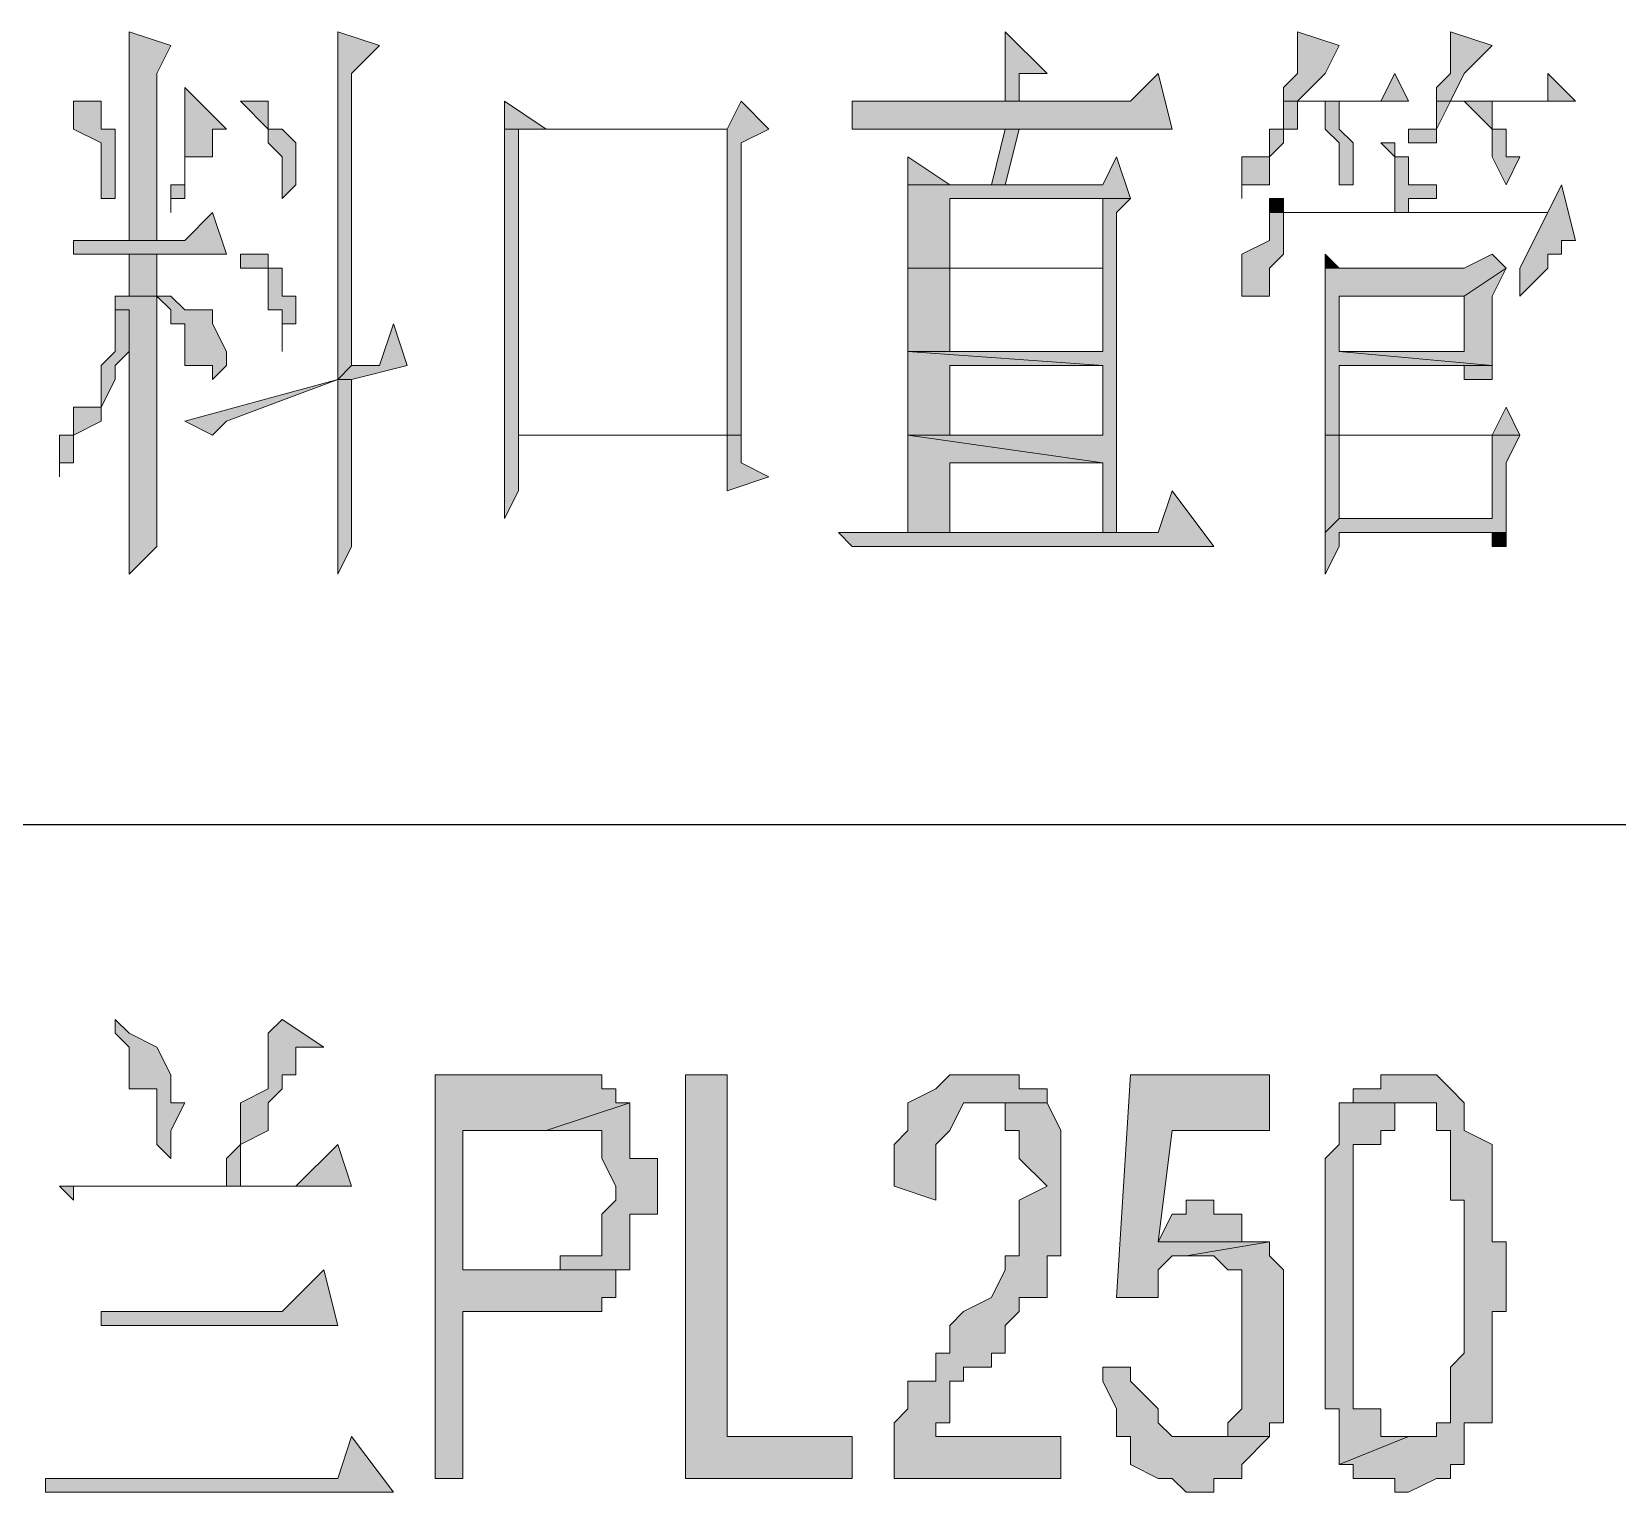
# Model space of a CAD drawing. Header units: millimetres. Extents: x 20 to 821, y 1 to 1134.
# Drawn here: x 626.22 to 646.74, y 117.86 to 136.76 of the extents above; entities that cross this region are included whole.
import ezdxf

# ---------------------------------------------------------------- set-up
doc = ezdxf.new("R2010")
doc.units = ezdxf.units.MM
doc.layers.add('1', color=7, linetype='Continuous')

msp = doc.modelspace()

# ---------------------------------------------------------------- hatches: boundary and pattern name
h = msp.add_hatch(color=0)
h.dxf.hatch_style = 2
h.paths.add_polyline_path([(627.48, 136.761732), (627.48, 134.061732), (627.84, 134.061732), (627.84, 136.221732), (628.02, 136.581732)])
h = msp.add_hatch(color=0)
h.dxf.hatch_style = 2
h.paths.add_polyline_path([(630.18, 136.761732), (630.18, 132.621732), (630.18, 132.441732), (630.18, 132.261732), (630.36, 132.441732), (630.36, 136.221732), (630.72, 136.581732)])
h = msp.add_hatch(color=0)
h.dxf.hatch_style = 2
h.paths.add_polyline_path([(638.82, 136.761732), (638.82, 135.861732), (639, 135.861732), (639, 136.221732), (639.36, 136.221732)])
h = msp.add_hatch(color=0)
h.dxf.hatch_style = 2
h.paths.add_polyline_path([(642.6, 136.761732), (642.6, 136.221732), (642.42, 136.041732), (642.42, 135.861732), (642.6, 135.861732), (642.96, 136.221732), (643.14, 136.581732)])
h = msp.add_hatch(color=0)
h.dxf.hatch_style = 2
h.paths.add_polyline_path([(644.58, 136.761732), (644.58, 136.221732), (644.4, 136.041732), (644.4, 135.861732), (644.58, 135.861732), (644.76, 136.221732), (645.12, 136.581732)])
h = msp.add_hatch(color=0)
h.dxf.hatch_style = 2
h.paths.add_polyline_path([(640.8, 136.221732), (640.44, 135.861732), (636.84, 135.861732), (636.84, 135.501732), (640.98, 135.501732)])
h = msp.add_hatch(color=0)
h.dxf.hatch_style = 2
h.paths.add_polyline_path([(643.86, 136.221732), (643.68, 135.861732), (642.42, 135.861732), (642.42, 135.501732), (642.24, 135.501732), (642.24, 135.321732), (642.24, 135.141732), (641.88, 135.141732), (641.88, 134.601732), (641.88, 134.781732), (642.24, 134.781732), (642.24, 135.141732), (642.42, 135.321732), (642.42, 135.501732), (642.6, 135.501732), (642.6, 135.861732), (642.96, 135.861732), (644.04, 135.861732)])
h = msp.add_hatch(color=0)
h.dxf.hatch_style = 2
h.paths.add_polyline_path([(645.84, 136.221732), (645.84, 135.861732), (644.58, 135.861732), (644.4, 135.861732), (644.4, 135.501732), (644.04, 135.501732), (644.04, 135.321732), (644.4, 135.321732), (644.4, 135.501732), (644.58, 135.861732), (646.2, 135.861732)])
h = msp.add_hatch(color=0)
h.dxf.hatch_style = 2
h.paths.add_polyline_path([(626.76, 135.861732), (626.76, 135.501732), (627.12, 135.321732), (627.12, 134.601732), (627.3, 134.601732), (627.3, 135.501732), (627.12, 135.501732), (627.12, 135.861732)])
h = msp.add_hatch(color=0)
h.dxf.hatch_style = 2
h.paths.add_polyline_path([(628.2, 136.041732), (628.2, 134.781732), (628.02, 134.781732), (628.02, 134.421732), (628.02, 134.601732), (628.2, 134.601732), (628.2, 134.781732), (628.2, 135.141732), (628.56, 135.141732), (628.56, 135.501732), (628.74, 135.501732)])
h = msp.add_hatch(color=0)
h.dxf.hatch_style = 2
h.paths.add_polyline_path([(628.92, 135.861732), (629.28, 135.501732), (629.28, 135.321732), (629.46, 135.141732), (629.46, 134.601732), (629.64, 134.781732), (629.64, 135.321732), (629.46, 135.501732), (629.28, 135.501732), (629.28, 135.861732)])
h = msp.add_hatch(color=0)
h.dxf.hatch_style = 2
h.paths.add_polyline_path([(635.4, 135.861732), (635.22, 135.501732), (632.34, 135.501732), (635.22, 135.501732), (635.22, 131.541732), (632.52, 131.541732), (635.4, 131.541732), (635.4, 131.721732), (635.4, 135.321732), (635.76, 135.501732)])
h = msp.add_hatch(color=0)
h.dxf.hatch_style = 2
h.paths.add_polyline_path([(632.34, 135.861732), (632.34, 135.501732), (632.88, 135.501732)])
h = msp.add_hatch(color=0)
h.dxf.hatch_style = 2
h.paths.add_polyline_path([(642.96, 135.861732), (642.96, 135.501732), (643.14, 135.321732), (643.14, 134.781732), (643.32, 134.781732), (643.32, 135.321732), (643.14, 135.501732), (643.14, 135.861732)])
h = msp.add_hatch(color=0)
h.dxf.hatch_style = 2
h.paths.add_polyline_path([(645.12, 135.861732), (644.76, 135.861732), (645.12, 135.501732), (645.12, 135.141732), (645.3, 134.781732), (645.48, 135.141732), (645.3, 135.141732), (645.3, 135.321732), (645.3, 135.501732), (645.12, 135.501732)])
h = msp.add_hatch(color=0)
h.dxf.hatch_style = 2
h.paths.add_polyline_path([(632.34, 135.501732), (632.34, 131.001732), (632.34, 130.461732), (632.52, 130.821732), (632.52, 131.541732), (635.22, 131.541732), (635.4, 131.541732), (632.52, 131.541732), (632.52, 135.501732), (635.22, 135.501732)])
h = msp.add_hatch(color=0)
h.dxf.hatch_style = 2
h.paths.add_polyline_path([(639, 135.501732), (638.82, 135.501732), (638.64, 134.781732), (638.1, 134.781732), (638.82, 134.781732)])
h = msp.add_hatch(color=0)
h.dxf.hatch_style = 2
h.paths.add_polyline_path([(643.86, 135.321732), (643.68, 135.321732), (643.86, 135.141732), (643.86, 134.421732), (644.04, 134.421732), (644.04, 134.601732), (644.4, 134.601732), (644.4, 134.781732), (644.04, 134.781732), (644.04, 135.141732), (643.86, 135.141732)])
h = msp.add_hatch(color=0)
h.dxf.hatch_style = 2
h.paths.add_polyline_path([(637.56, 135.141732), (637.56, 134.781732), (638.82, 134.781732), (638.1, 134.781732)])
h = msp.add_hatch(color=0)
h.dxf.hatch_style = 2
h.paths.add_polyline_path([(640.26, 135.141732), (640.08, 134.781732), (637.56, 134.781732), (637.56, 134.601732), (637.56, 133.701732), (638.1, 133.701732), (638.1, 134.601732), (640.08, 134.601732), (640.44, 134.601732)])
h = msp.add_hatch(color=0)
h.dxf.hatch_style = 2
h.paths.add_polyline_path([(646.02, 134.781732), (645.84, 134.421732), (642.24, 134.421732), (645.84, 134.421732), (645.48, 133.701732), (645.48, 133.341732), (645.84, 133.701732), (645.84, 133.881732), (646.02, 133.881732), (646.02, 134.061732), (646.2, 134.061732)])
h = msp.add_hatch(color=0)
h.dxf.hatch_style = 2
h.paths.add_polyline_path([(628.56, 134.421732), (628.2, 134.061732), (626.76, 134.061732), (626.76, 133.881732), (628.74, 133.881732)])
h = msp.add_hatch(color=0)
h.dxf.hatch_style = 2
h.paths.add_polyline_path([(640.44, 134.601732), (640.08, 134.601732), (640.08, 133.701732), (637.56, 133.701732), (640.08, 133.701732), (640.08, 132.621732), (638.1, 132.621732), (637.56, 132.621732), (640.08, 132.441732), (640.08, 131.541732), (638.1, 131.541732), (637.56, 131.541732), (640.08, 131.181732), (640.08, 130.281732), (638.1, 130.281732), (637.56, 130.281732), (640.26, 130.281732), (640.26, 134.421732)])
h = msp.add_hatch(color=0)
h.dxf.hatch_style = 2
h.paths.add_polyline_path([(642.24, 134.421732), (642.24, 134.061732), (641.88, 133.881732), (641.88, 133.341732), (642.24, 133.341732), (642.24, 133.701732), (642.42, 133.881732), (642.42, 134.421732), (645.84, 134.421732)])
h = msp.add_hatch(color=0)
h.dxf.hatch_style = 2
h.paths.add_polyline_path([(642.24, 134.421732), (642.42, 134.421732), (642.42, 134.601732), (642.24, 134.601732)])
h = msp.add_hatch(color=0)
h.dxf.hatch_style = 2
h.paths.add_polyline_path([(627.84, 133.881732), (627.48, 133.881732), (627.48, 133.701732), (627.48, 133.341732), (627.3, 133.341732), (627.84, 133.341732), (628.02, 133.161732), (628.02, 132.981732), (628.2, 132.981732), (628.2, 132.441732), (628.56, 132.441732), (628.56, 132.261732), (628.74, 132.441732), (628.74, 132.621732), (628.56, 132.981732), (628.56, 133.161732), (628.2, 133.161732), (628.02, 133.341732), (627.84, 133.341732)])
h = msp.add_hatch(color=0)
h.dxf.hatch_style = 2
h.paths.add_polyline_path([(628.92, 133.881732), (628.92, 133.701732), (629.28, 133.701732), (629.28, 133.161732), (629.46, 133.161732), (629.46, 132.621732), (629.46, 132.981732), (629.64, 132.981732), (629.64, 133.161732), (629.64, 133.341732), (629.46, 133.341732), (629.46, 133.701732), (629.28, 133.701732), (629.28, 133.881732)])
h = msp.add_hatch(color=0)
h.dxf.hatch_style = 2
h.paths.add_polyline_path([(642.96, 133.881732), (642.96, 133.701732), (643.14, 133.701732)])
h = msp.add_hatch(color=0)
h.dxf.hatch_style = 2
h.paths.add_polyline_path([(645.12, 133.881732), (644.76, 133.701732), (642.96, 133.701732), (642.96, 133.341732), (642.96, 131.541732), (645.12, 131.541732), (645.12, 130.461732), (643.14, 130.461732), (642.96, 130.281732), (642.96, 129.741732), (643.14, 130.101732), (643.14, 130.281732), (645.12, 130.281732), (645.3, 130.281732), (645.3, 130.461732), (645.3, 131.181732), (645.48, 131.541732), (643.14, 131.541732), (643.14, 132.441732), (645.12, 132.441732), (643.14, 132.621732), (643.14, 133.341732), (644.76, 133.341732), (645.3, 133.701732)])
h = msp.add_hatch(color=0)
h.dxf.hatch_style = 2
h.paths.add_polyline_path([(637.56, 133.701732), (637.56, 132.621732), (638.1, 132.621732), (638.1, 133.701732), (640.08, 133.701732)])
h = msp.add_hatch(color=0)
h.dxf.hatch_style = 2
h.paths.add_polyline_path([(645.3, 133.701732), (644.76, 133.341732), (644.76, 132.621732), (643.14, 132.621732), (645.12, 132.441732), (645.12, 133.341732)])
h = msp.add_hatch(color=0)
h.dxf.hatch_style = 2
h.paths.add_polyline_path([(627.3, 133.341732), (627.3, 133.161732), (627.48, 133.161732), (627.48, 129.741732), (627.84, 130.101732), (627.84, 130.461732), (627.84, 133.341732)])
h = msp.add_hatch(color=0)
h.dxf.hatch_style = 2
h.paths.add_polyline_path([(627.3, 133.161732), (627.3, 132.621732), (627.12, 132.441732), (627.12, 131.901732), (626.76, 131.901732), (626.76, 131.541732), (626.58, 131.541732), (626.58, 131.001732), (626.58, 131.181732), (626.76, 131.181732), (626.76, 131.541732), (627.12, 131.721732), (627.12, 131.901732), (627.3, 132.261732), (627.3, 132.441732), (627.48, 132.621732), (627.48, 133.161732)])
h = msp.add_hatch(color=0)
h.dxf.hatch_style = 2
h.paths.add_polyline_path([(630.9, 132.981732), (630.72, 132.441732), (630.36, 132.441732), (630.18, 132.261732), (628.2, 131.721732), (628.56, 131.541732), (628.74, 131.721732), (630.18, 132.261732), (630.36, 132.261732), (631.08, 132.441732)])
h = msp.add_hatch(color=0)
h.dxf.hatch_style = 2
h.paths.add_polyline_path([(637.56, 132.621732), (637.56, 131.541732), (638.1, 131.541732), (638.1, 132.441732), (640.08, 132.441732)])
h = msp.add_hatch(color=0)
h.dxf.hatch_style = 2
h.paths.add_polyline_path([(645.12, 132.441732), (644.76, 132.441732), (644.76, 132.261732), (645.12, 132.261732)])
h = msp.add_hatch(color=0)
h.dxf.hatch_style = 2
h.paths.add_polyline_path([(630.36, 132.261732), (630.18, 132.261732), (630.18, 131.901732), (630.18, 129.741732), (630.36, 130.101732), (630.36, 131.541732), (630.36, 131.721732)])
h = msp.add_hatch(color=0)
h.dxf.hatch_style = 2
h.paths.add_polyline_path([(645.3, 131.901732), (645.12, 131.541732), (643.14, 131.541732), (645.48, 131.541732)])
h = msp.add_hatch(color=0)
h.dxf.hatch_style = 2
h.paths.add_polyline_path([(635.4, 131.541732), (635.22, 131.541732), (635.22, 130.821732), (635.76, 131.001732), (635.4, 131.181732)])
h = msp.add_hatch(color=0)
h.dxf.hatch_style = 2
h.paths.add_polyline_path([(637.56, 131.541732), (637.56, 130.281732), (638.1, 130.281732), (638.1, 131.181732), (640.08, 131.181732)])
h = msp.add_hatch(color=0)
h.dxf.hatch_style = 2
h.paths.add_polyline_path([(642.96, 131.541732), (642.96, 130.281732), (643.14, 130.461732), (643.14, 131.541732), (645.12, 131.541732)])
h = msp.add_hatch(color=0)
h.dxf.hatch_style = 2
h.paths.add_polyline_path([(640.98, 130.821732), (640.8, 130.281732), (636.66, 130.281732), (636.84, 130.101732), (641.52, 130.101732)])
h = msp.add_hatch(color=0)
h.dxf.hatch_style = 2
h.paths.add_polyline_path([(645.3, 130.281732), (645.12, 130.281732), (645.12, 130.101732), (645.3, 130.101732)])
h = msp.add_hatch(color=0)
h.dxf.hatch_style = 2
h.paths.add_polyline_path([(627.3, 123.981732), (627.3, 123.801732), (627.48, 123.621732), (627.48, 123.081732), (627.84, 123.081732), (627.84, 122.361732), (628.02, 122.181732), (628.02, 122.541732), (628.2, 122.901732), (628.02, 122.901732), (628.02, 123.081732), (628.02, 123.261732), (627.84, 123.621732), (627.48, 123.801732)])
h = msp.add_hatch(color=0)
h.dxf.hatch_style = 2
h.paths.add_polyline_path([(629.46, 123.981732), (629.28, 123.801732), (629.28, 123.081732), (628.92, 122.901732), (628.92, 122.361732), (628.74, 122.181732), (628.74, 121.821732), (628.92, 121.821732), (628.92, 122.361732), (629.28, 122.541732), (629.28, 122.901732), (629.46, 123.081732), (629.46, 123.261732), (629.64, 123.261732), (629.64, 123.621732), (630, 123.621732)])
h = msp.add_hatch(color=0)
h.dxf.hatch_style = 2
h.paths.add_polyline_path([(632.88, 123.261732), (631.44, 123.261732), (631.44, 118.041732), (631.8, 118.041732), (631.8, 120.201732), (633.6, 120.201732), (633.6, 120.381732), (633.78, 120.381732), (633.78, 120.741732), (633.96, 120.741732), (631.8, 120.741732), (631.8, 122.541732), (632.88, 122.541732), (633.96, 122.901732), (633.78, 122.901732), (633.78, 123.081732), (633.6, 123.081732), (633.6, 123.261732), (633.24, 123.261732)])
h = msp.add_hatch(color=0)
h.dxf.hatch_style = 2
h.paths.add_polyline_path([(635.22, 123.261732), (634.68, 123.261732), (634.68, 118.041732), (636.84, 118.041732), (636.84, 118.581732), (635.22, 118.581732)])
h = msp.add_hatch(color=0)
h.dxf.hatch_style = 2
h.paths.add_polyline_path([(638.64, 123.261732), (638.1, 123.261732), (637.92, 123.081732), (637.56, 122.901732), (637.56, 122.541732), (637.38, 122.361732), (637.38, 121.821732), (637.92, 121.641732), (637.92, 122.361732), (638.1, 122.541732), (638.28, 122.901732), (639.36, 122.901732), (639.36, 123.081732), (639, 123.081732), (639, 123.261732)])
h = msp.add_hatch(color=0)
h.dxf.hatch_style = 2
h.paths.add_polyline_path([(642.24, 123.261732), (640.44, 123.261732), (640.26, 120.381732), (640.8, 120.381732), (640.8, 120.741732), (640.98, 120.921732), (641.16, 120.921732), (642.24, 121.101732), (640.8, 121.101732), (640.98, 122.541732), (642.24, 122.541732)])
h = msp.add_hatch(color=0)
h.dxf.hatch_style = 2
h.paths.add_polyline_path([(644.04, 123.261732), (643.68, 123.261732), (643.68, 123.081732), (643.32, 123.081732), (643.32, 122.901732), (643.14, 122.901732), (644.04, 122.901732), (644.4, 122.901732), (644.4, 122.541732), (644.58, 122.541732), (644.58, 122.361732), (644.58, 121.641732), (644.76, 121.641732), (644.76, 121.461732), (644.76, 119.661732), (644.58, 119.481732), (644.58, 118.761732), (644.4, 118.761732), (644.4, 118.581732), (644.04, 118.581732), (643.14, 118.221732), (643.32, 118.221732), (643.32, 118.041732), (643.86, 118.041732), (643.86, 117.861732), (644.04, 117.861732), (644.4, 118.041732), (644.58, 118.041732), (644.58, 118.221732), (644.76, 118.221732), (644.76, 118.581732), (644.76, 118.761732), (645.12, 118.761732), (645.12, 120.201732), (645.3, 120.201732), (645.3, 121.101732), (645.12, 121.101732), (645.12, 122.361732), (644.76, 122.541732), (644.76, 122.901732), (644.58, 123.081732), (644.4, 123.261732)])
h = msp.add_hatch(color=0)
h.dxf.hatch_style = 2
h.paths.add_polyline_path([(633.96, 122.901732), (632.88, 122.541732), (633.6, 122.541732), (633.6, 122.361732), (633.6, 122.181732), (633.78, 121.821732), (633.78, 121.641732), (633.6, 121.461732), (633.6, 120.921732), (633.24, 120.921732), (633.06, 120.921732), (633.06, 120.741732), (631.8, 120.741732), (633.96, 120.741732), (633.96, 121.461732), (634.32, 121.461732), (634.32, 122.181732), (633.96, 122.181732)])
h = msp.add_hatch(color=0)
h.dxf.hatch_style = 2
h.paths.add_polyline_path([(639.36, 122.901732), (638.64, 122.901732), (638.82, 122.901732), (638.82, 122.541732), (639, 122.541732), (639, 122.181732), (639.36, 121.821732), (639, 121.641732), (639, 120.921732), (638.82, 120.921732), (638.82, 120.741732), (638.64, 120.381732), (638.28, 120.201732), (638.1, 120.021732), (638.1, 119.661732), (637.92, 119.661732), (637.92, 119.301732), (637.56, 119.301732), (637.56, 118.941732), (637.38, 118.761732), (637.38, 118.041732), (639.54, 118.041732), (639.54, 118.581732), (637.92, 118.581732), (637.92, 118.761732), (638.1, 118.761732), (638.1, 119.301732), (638.28, 119.301732), (638.28, 119.481732), (638.64, 119.481732), (638.64, 119.661732), (638.82, 119.661732), (638.82, 120.021732), (639, 120.201732), (639, 120.381732), (639.36, 120.381732), (639.36, 120.921732), (639.54, 120.921732), (639.54, 122.541732)])
h = msp.add_hatch(color=0)
h.dxf.hatch_style = 2
h.paths.add_polyline_path([(643.14, 122.901732), (643.14, 122.361732), (642.96, 122.181732), (642.96, 118.941732), (643.14, 118.941732), (643.14, 118.761732), (643.14, 118.221732), (644.04, 118.581732), (643.68, 118.581732), (643.68, 118.761732), (643.68, 118.941732), (643.32, 118.941732), (643.32, 122.361732), (643.68, 122.361732), (643.68, 122.541732), (643.86, 122.541732), (643.86, 122.901732), (644.04, 122.901732)])
h = msp.add_hatch(color=0)
h.dxf.hatch_style = 2
h.paths.add_polyline_path([(630.18, 122.361732), (629.64, 121.821732), (626.58, 121.821732), (626.76, 121.641732), (626.76, 121.821732), (627.12, 121.821732), (630.36, 121.821732)])
h = msp.add_hatch(color=0)
h.dxf.hatch_style = 2
h.paths.add_polyline_path([(641.52, 121.641732), (641.16, 121.641732), (641.16, 121.461732), (640.98, 121.461732), (640.8, 121.101732), (642.24, 121.101732), (641.88, 121.101732), (641.88, 121.461732), (641.7, 121.461732), (641.52, 121.461732)])
h = msp.add_hatch(color=0)
h.dxf.hatch_style = 2
h.paths.add_polyline_path([(642.24, 121.101732), (641.16, 120.921732), (641.52, 120.921732), (641.7, 120.741732), (641.88, 120.741732), (641.88, 120.381732), (641.88, 118.941732), (641.7, 118.761732), (641.7, 118.581732), (641.52, 118.581732), (641.16, 118.581732), (642.24, 118.581732), (642.24, 118.761732), (642.42, 118.761732), (642.42, 120.741732), (642.24, 120.921732)])
h = msp.add_hatch(color=0)
h.dxf.hatch_style = 2
h.paths.add_polyline_path([(630, 120.741732), (629.46, 120.201732), (627.12, 120.201732), (627.12, 120.021732), (630.18, 120.021732)])
h = msp.add_hatch(color=0)
h.dxf.hatch_style = 2
h.paths.add_polyline_path([(640.44, 119.481732), (640.08, 119.481732), (640.08, 119.301732), (640.26, 118.941732), (640.26, 118.581732), (640.44, 118.581732), (640.44, 118.221732), (640.8, 118.041732), (640.98, 118.041732), (641.16, 117.861732), (641.52, 117.861732), (641.52, 118.041732), (641.88, 118.041732), (641.88, 118.221732), (642.24, 118.581732), (640.98, 118.581732), (640.8, 118.761732), (640.8, 118.941732), (640.44, 119.301732)])
h = msp.add_hatch(color=0)
h.dxf.hatch_style = 2
h.paths.add_polyline_path([(630.36, 118.581732), (630.18, 118.041732), (626.4, 118.041732), (626.4, 117.861732), (630.9, 117.861732)])

# ---------------------------------------------------------------- linework, layer by layer
at = {"layer": '1', "color": 0, "lineweight": 5}
for points in [[(627.48, 136.761732), (627.48, 134.061732), (627.84, 134.061732), (627.84, 136.221732), (628.02, 136.581732), (627.48, 136.761732)], [(630.18, 136.761732), (630.18, 132.621732), (630.18, 132.441732), (630.18, 132.261732), (630.36, 132.441732), (630.36, 136.221732), (630.72, 136.581732), (630.18, 136.761732)], [(638.82, 136.761732), (638.82, 135.861732), (639, 135.861732), (639, 136.221732), (639.36, 136.221732), (638.82, 136.761732)], [(642.6, 136.761732), (642.6, 136.221732), (642.42, 136.041732), (642.42, 135.861732), (642.6, 135.861732), (642.96, 136.221732), (643.14, 136.581732), (642.6, 136.761732)], [(644.58, 136.761732), (644.58, 136.221732), (644.4, 136.041732), (644.4, 135.861732), (644.58, 135.861732), (644.76, 136.221732), (645.12, 136.581732), (644.58, 136.761732)], [(640.8, 136.221732), (640.44, 135.861732), (636.84, 135.861732), (636.84, 135.501732), (640.98, 135.501732), (640.8, 136.221732)], [(643.86, 136.221732), (643.68, 135.861732), (642.42, 135.861732), (642.42, 135.501732), (642.24, 135.501732), (642.24, 135.321732), (642.24, 135.141732), (641.88, 135.141732), (641.88, 134.601732), (641.88, 134.781732), (642.24, 134.781732), (642.24, 135.141732), (642.42, 135.321732), (642.42, 135.501732), (642.6, 135.501732), (642.6, 135.861732), (642.96, 135.861732), (644.04, 135.861732), (643.86, 136.221732)], [(645.84, 136.221732), (645.84, 135.861732), (644.58, 135.861732), (644.4, 135.861732), (644.4, 135.501732), (644.04, 135.501732), (644.04, 135.321732), (644.4, 135.321732), (644.4, 135.501732), (644.58, 135.861732), (646.2, 135.861732), (645.84, 136.221732)], [(626.76, 135.861732), (626.76, 135.501732), (627.12, 135.321732), (627.12, 134.601732), (627.3, 134.601732), (627.3, 135.501732), (627.12, 135.501732), (627.12, 135.861732), (626.76, 135.861732)], [(628.2, 136.041732), (628.2, 134.781732), (628.02, 134.781732), (628.02, 134.421732), (628.02, 134.601732), (628.2, 134.601732), (628.2, 134.781732), (628.2, 135.141732), (628.56, 135.141732), (628.56, 135.501732), (628.74, 135.501732), (628.2, 136.041732)], [(628.92, 135.861732), (629.28, 135.501732), (629.28, 135.321732), (629.46, 135.141732), (629.46, 134.601732), (629.64, 134.781732), (629.64, 135.321732), (629.46, 135.501732), (629.28, 135.501732), (629.28, 135.861732), (628.92, 135.861732)], [(635.4, 135.861732), (635.22, 135.501732), (632.34, 135.501732), (635.22, 135.501732), (635.22, 131.541732), (632.52, 131.541732), (635.4, 131.541732), (635.4, 131.721732), (635.4, 135.321732), (635.76, 135.501732), (635.4, 135.861732)], [(632.34, 135.861732), (632.34, 135.501732), (632.88, 135.501732), (632.34, 135.861732)], [(642.96, 135.861732), (642.96, 135.501732), (643.14, 135.321732), (643.14, 134.781732), (643.32, 134.781732), (643.32, 135.321732), (643.14, 135.501732), (643.14, 135.861732), (642.96, 135.861732)], [(645.12, 135.861732), (644.76, 135.861732), (645.12, 135.501732), (645.12, 135.141732), (645.3, 134.781732), (645.48, 135.141732), (645.3, 135.141732), (645.3, 135.321732), (645.3, 135.501732), (645.12, 135.501732), (645.12, 135.861732)], [(632.34, 135.501732), (632.34, 131.001732), (632.34, 131.001732), (632.34, 130.461732), (632.52, 130.821732), (632.52, 131.541732), (635.22, 131.541732), (635.4, 131.541732), (632.52, 131.541732), (632.52, 135.501732), (635.22, 135.501732), (632.34, 135.501732)], [(639, 135.501732), (638.82, 135.501732), (638.64, 134.781732), (638.1, 134.781732), (638.82, 134.781732), (639, 135.501732)], [(643.86, 135.321732), (643.68, 135.321732), (643.86, 135.141732), (643.86, 134.421732), (644.04, 134.421732), (644.04, 134.601732), (644.4, 134.601732), (644.4, 134.781732), (644.04, 134.781732), (644.04, 135.141732), (643.86, 135.141732), (643.86, 135.321732)], [(637.56, 135.141732), (637.56, 134.781732), (638.82, 134.781732), (638.1, 134.781732), (637.56, 135.141732)], [(640.26, 135.141732), (640.08, 134.781732), (637.56, 134.781732), (637.56, 134.601732), (637.56, 133.701732), (638.1, 133.701732), (638.1, 134.601732), (640.08, 134.601732), (640.44, 134.601732), (640.26, 135.141732)], [(646.02, 134.781732), (645.84, 134.421732), (642.24, 134.421732), (645.84, 134.421732), (645.48, 133.701732), (645.48, 133.341732), (645.84, 133.701732), (645.84, 133.881732), (646.02, 133.881732), (646.02, 134.061732), (646.2, 134.061732), (646.02, 134.781732)], [(628.56, 134.421732), (628.2, 134.061732), (626.76, 134.061732), (626.76, 133.881732), (628.74, 133.881732), (628.56, 134.421732)], [(640.44, 134.601732), (640.08, 134.601732), (640.08, 133.701732), (637.56, 133.701732), (640.08, 133.701732), (640.08, 132.621732), (638.1, 132.621732), (637.56, 132.621732), (640.08, 132.441732), (640.08, 131.541732), (638.1, 131.541732), (637.56, 131.541732), (640.08, 131.181732), (640.08, 130.281732), (638.1, 130.281732), (637.56, 130.281732), (640.26, 130.281732), (640.26, 134.421732), (640.44, 134.601732)], [(642.24, 134.421732), (642.24, 134.061732), (641.88, 133.881732), (641.88, 133.341732), (642.24, 133.341732), (642.24, 133.701732), (642.42, 133.881732), (642.42, 134.421732), (645.84, 134.421732), (642.24, 134.421732)], [(642.24, 134.421732), (642.42, 134.421732), (642.42, 134.601732), (642.24, 134.601732), (642.24, 134.421732)], [(627.84, 133.881732), (627.48, 133.881732), (627.48, 133.701732), (627.48, 133.341732), (627.3, 133.341732), (627.84, 133.341732), (628.02, 133.161732), (628.02, 132.981732), (628.2, 132.981732), (628.2, 132.441732), (628.56, 132.441732), (628.56, 132.261732), (628.74, 132.441732), (628.74, 132.621732), (628.56, 132.981732), (628.56, 133.161732), (628.2, 133.161732), (628.2, 133.161732), (628.02, 133.341732), (627.84, 133.341732), (627.84, 133.881732)], [(628.92, 133.881732), (628.92, 133.701732), (629.28, 133.701732), (629.28, 133.161732), (629.46, 133.161732), (629.46, 132.621732), (629.46, 132.981732), (629.64, 132.981732), (629.64, 133.161732), (629.64, 133.341732), (629.46, 133.341732), (629.46, 133.701732), (629.28, 133.701732), (629.28, 133.881732), (628.92, 133.881732)], [(642.96, 133.881732), (642.96, 133.701732), (643.14, 133.701732), (642.96, 133.881732)], [(645.12, 133.881732), (644.76, 133.701732), (642.96, 133.701732), (642.96, 133.341732), (642.96, 131.541732), (645.12, 131.541732), (645.12, 130.461732), (643.14, 130.461732), (642.96, 130.281732), (642.96, 129.741732), (643.14, 130.101732), (643.14, 130.281732), (645.12, 130.281732), (645.3, 130.281732), (645.3, 130.461732), (645.3, 131.181732), (645.48, 131.541732), (643.14, 131.541732), (643.14, 132.441732), (645.12, 132.441732), (643.14, 132.621732), (643.14, 133.341732), (644.76, 133.341732), (645.3, 133.701732), (645.12, 133.881732)], [(637.56, 133.701732), (637.56, 132.621732), (638.1, 132.621732), (638.1, 133.701732), (640.08, 133.701732), (637.56, 133.701732)], [(645.3, 133.701732), (644.76, 133.341732), (644.76, 132.621732), (643.14, 132.621732), (645.12, 132.441732), (645.12, 133.341732), (645.3, 133.701732)], [(627.3, 133.341732), (627.3, 133.161732), (627.48, 133.161732), (627.48, 129.741732), (627.84, 130.101732), (627.84, 130.461732), (627.84, 130.461732), (627.84, 133.341732), (627.3, 133.341732)], [(627.3, 133.161732), (627.3, 132.621732), (627.12, 132.441732), (627.12, 131.901732), (626.76, 131.901732), (626.76, 131.541732), (626.58, 131.541732), (626.58, 131.001732), (626.58, 131.181732), (626.76, 131.181732), (626.76, 131.541732), (627.12, 131.721732), (627.12, 131.901732), (627.3, 132.261732), (627.3, 132.441732), (627.48, 132.621732), (627.48, 133.161732), (627.3, 133.161732)], [(630.9, 132.981732), (630.72, 132.441732), (630.36, 132.441732), (630.18, 132.261732), (628.2, 131.721732), (628.56, 131.541732), (628.74, 131.721732), (630.18, 132.261732), (630.36, 132.261732), (631.08, 132.441732), (630.9, 132.981732)], [(637.56, 132.621732), (637.56, 131.541732), (638.1, 131.541732), (638.1, 132.441732), (640.08, 132.441732), (637.56, 132.621732)], [(645.12, 132.441732), (644.76, 132.441732), (644.76, 132.261732), (645.12, 132.261732), (645.12, 132.441732)], [(630.36, 132.261732), (630.18, 132.261732), (630.18, 131.901732), (630.18, 129.741732), (630.36, 130.101732), (630.36, 131.541732), (630.36, 131.721732), (630.36, 132.261732)], [(645.3, 131.901732), (645.12, 131.541732), (643.14, 131.541732), (645.48, 131.541732), (645.3, 131.901732)], [(635.4, 131.541732), (635.22, 131.541732), (635.22, 130.821732), (635.76, 131.001732), (635.4, 131.181732), (635.4, 131.541732)], [(637.56, 131.541732), (637.56, 130.281732), (638.1, 130.281732), (638.1, 131.181732), (640.08, 131.181732), (637.56, 131.541732)], [(642.96, 131.541732), (642.96, 130.281732), (643.14, 130.461732), (643.14, 131.541732), (645.12, 131.541732), (642.96, 131.541732)], [(640.98, 130.821732), (640.8, 130.281732), (636.66, 130.281732), (636.84, 130.101732), (641.52, 130.101732), (640.98, 130.821732)], [(645.3, 130.281732), (645.12, 130.281732), (645.12, 130.101732), (645.3, 130.101732), (645.3, 130.281732)], [(627.3, 123.981732), (627.3, 123.801732), (627.48, 123.621732), (627.48, 123.081732), (627.84, 123.081732), (627.84, 122.361732), (628.02, 122.181732), (628.02, 122.541732), (628.2, 122.901732), (628.02, 122.901732), (628.02, 123.081732), (628.02, 123.261732), (628.02, 123.261732), (627.84, 123.621732), (627.48, 123.801732), (627.3, 123.981732)], [(629.46, 123.981732), (629.28, 123.801732), (629.28, 123.081732), (628.92, 122.901732), (628.92, 122.361732), (628.74, 122.181732), (628.74, 121.821732), (628.92, 121.821732), (628.92, 122.361732), (629.28, 122.541732), (629.28, 122.901732), (629.46, 123.081732), (629.46, 123.261732), (629.64, 123.261732), (629.64, 123.621732), (630, 123.621732), (629.46, 123.981732)], [(632.88, 123.261732), (631.44, 123.261732), (631.44, 118.041732), (631.8, 118.041732), (631.8, 120.201732), (633.6, 120.201732), (633.6, 120.381732), (633.78, 120.381732), (633.78, 120.741732), (633.96, 120.741732), (631.8, 120.741732), (631.8, 122.541732), (632.88, 122.541732), (633.96, 122.901732), (633.78, 122.901732), (633.78, 123.081732), (633.6, 123.081732), (633.6, 123.081732), (633.6, 123.261732), (633.24, 123.261732), (632.88, 123.261732)], [(635.22, 123.261732), (634.68, 123.261732), (634.68, 118.041732), (636.84, 118.041732), (636.84, 118.581732), (635.22, 118.581732), (635.22, 123.261732)], [(638.64, 123.261732), (638.1, 123.261732), (637.92, 123.081732), (637.56, 122.901732), (637.56, 122.541732), (637.38, 122.361732), (637.38, 121.821732), (637.92, 121.641732), (637.92, 122.361732), (638.1, 122.541732), (638.28, 122.901732), (639.36, 122.901732), (639.36, 123.081732), (639, 123.081732), (639, 123.261732), (638.64, 123.261732)], [(642.24, 123.261732), (640.44, 123.261732), (640.26, 120.381732), (640.8, 120.381732), (640.8, 120.741732), (640.98, 120.921732), (641.16, 120.921732), (642.24, 121.101732), (640.8, 121.101732), (640.98, 122.541732), (642.24, 122.541732), (642.24, 123.261732)], [(644.04, 123.261732), (643.68, 123.261732), (643.68, 123.081732), (643.32, 123.081732), (643.32, 122.901732), (643.14, 122.901732), (644.04, 122.901732), (644.4, 122.901732), (644.4, 122.541732), (644.58, 122.541732), (644.58, 122.361732), (644.58, 121.641732), (644.76, 121.641732), (644.76, 121.461732), (644.76, 119.661732), (644.58, 119.481732), (644.58, 118.761732), (644.4, 118.761732), (644.4, 118.581732), (644.04, 118.581732), (643.14, 118.221732), (643.32, 118.221732), (643.32, 118.041732), (643.86, 118.041732), (643.86, 117.861732), (644.04, 117.861732), (644.4, 118.041732), (644.58, 118.041732), (644.58, 118.221732), (644.76, 118.221732), (644.76, 118.581732), (644.76, 118.761732), (645.12, 118.761732), (645.12, 120.201732), (645.3, 120.201732), (645.3, 121.101732), (645.12, 121.101732), (645.12, 122.361732), (644.76, 122.541732), (644.76, 122.901732), (644.58, 123.081732), (644.4, 123.261732), (644.04, 123.261732)], [(633.96, 122.901732), (632.88, 122.541732), (633.6, 122.541732), (633.6, 122.361732), (633.6, 122.181732), (633.78, 121.821732), (633.78, 121.641732), (633.6, 121.461732), (633.6, 120.921732), (633.24, 120.921732), (633.06, 120.921732), (633.06, 120.741732), (631.8, 120.741732), (633.96, 120.741732), (633.96, 121.461732), (634.32, 121.461732), (634.32, 122.181732), (633.96, 122.181732), (633.96, 122.901732)], [(639.36, 122.901732), (638.64, 122.901732), (638.82, 122.901732), (638.82, 122.541732), (639, 122.541732), (639, 122.181732), (639.36, 121.821732), (639, 121.641732), (639, 120.921732), (638.82, 120.921732), (638.82, 120.741732), (638.64, 120.381732), (638.28, 120.201732), (638.1, 120.021732), (638.1, 119.661732), (637.92, 119.661732), (637.92, 119.301732), (637.56, 119.301732), (637.56, 118.941732), (637.38, 118.761732), (637.38, 118.041732), (639.54, 118.041732), (639.54, 118.581732), (637.92, 118.581732), (637.92, 118.761732), (638.1, 118.761732), (638.1, 119.301732), (638.28, 119.301732), (638.28, 119.481732), (638.64, 119.481732), (638.64, 119.661732), (638.82, 119.661732), (638.82, 120.021732), (639, 120.201732), (639, 120.381732), (639.36, 120.381732), (639.36, 120.921732), (639.54, 120.921732), (639.54, 122.541732), (639.36, 122.901732)], [(643.14, 122.901732), (643.14, 122.361732), (642.96, 122.181732), (642.96, 118.941732), (643.14, 118.941732), (643.14, 118.761732), (643.14, 118.221732), (644.04, 118.581732), (643.68, 118.581732), (643.68, 118.761732), (643.68, 118.941732), (643.32, 118.941732), (643.32, 122.361732), (643.68, 122.361732), (643.68, 122.541732), (643.86, 122.541732), (643.86, 122.901732), (644.04, 122.901732), (643.14, 122.901732)], [(630.18, 122.361732), (629.64, 121.821732), (626.58, 121.821732), (626.76, 121.641732), (626.76, 121.821732), (627.12, 121.821732), (630.36, 121.821732), (630.18, 122.361732)], [(641.52, 121.641732), (641.16, 121.641732), (641.16, 121.461732), (640.98, 121.461732), (640.8, 121.101732), (642.24, 121.101732), (641.88, 121.101732), (641.88, 121.461732), (641.7, 121.461732), (641.52, 121.461732), (641.52, 121.641732)], [(642.24, 121.101732), (641.16, 120.921732), (641.52, 120.921732), (641.7, 120.741732), (641.88, 120.741732), (641.88, 120.381732), (641.88, 118.941732), (641.7, 118.761732), (641.7, 118.581732), (641.52, 118.581732), (641.52, 118.581732), (641.16, 118.581732), (642.24, 118.581732), (642.24, 118.761732), (642.42, 118.761732), (642.42, 120.741732), (642.24, 120.921732), (642.24, 121.101732)], [(630, 120.741732), (629.46, 120.201732), (627.12, 120.201732), (627.12, 120.021732), (630.18, 120.021732), (630, 120.741732)], [(640.44, 119.481732), (640.08, 119.481732), (640.08, 119.301732), (640.26, 118.941732), (640.26, 118.581732), (640.44, 118.581732), (640.44, 118.221732), (640.8, 118.041732), (640.98, 118.041732), (641.16, 117.861732), (641.52, 117.861732), (641.52, 118.041732), (641.88, 118.041732), (641.88, 118.221732), (641.88, 118.221732), (642.24, 118.581732), (640.98, 118.581732), (640.8, 118.761732), (640.8, 118.941732), (640.44, 119.301732), (640.44, 119.481732)], [(630.36, 118.581732), (630.18, 118.041732), (626.4, 118.041732), (626.4, 117.861732), (630.9, 117.861732), (630.36, 118.581732)]]:
    msp.add_lwpolyline(points, dxfattribs=at)
at = {"layer": '1', "color": 0, "lineweight": 25}
msp.add_lwpolyline([(557.64, 126.501732), (821.16, 126.501732)], dxfattribs=at)

doc.saveas('drawing.dxf')
